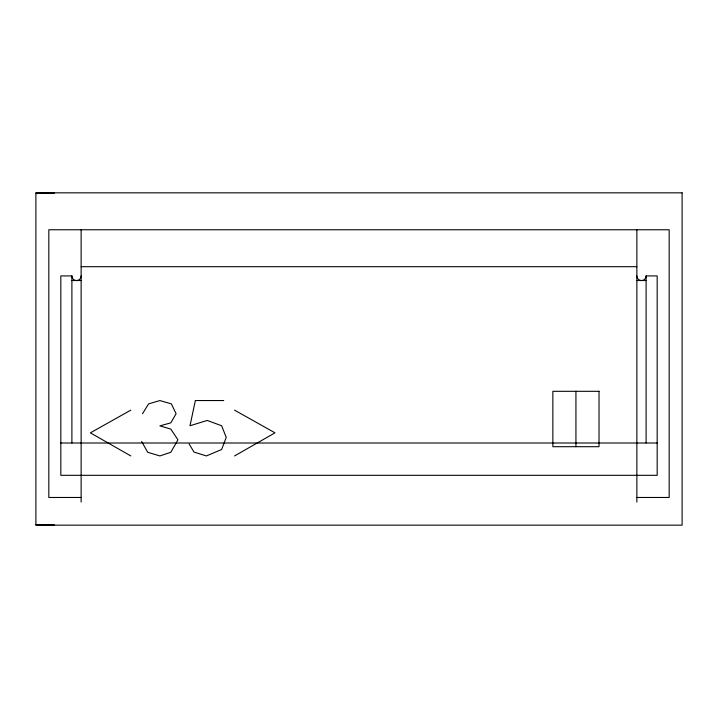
<?xml version="1.0" encoding="UTF-8"?>
<svg xmlns="http://www.w3.org/2000/svg" width="718" height="718" viewBox="0 0 718 718"><rect width="100%" height="100%" fill="white"/><g stroke="black" fill="none" stroke-linecap="round" stroke-linejoin="round"><path stroke-width="1.08" d="M142.514 413.712L148.599 403.893L159.89 400.563L171.387 403.893L176.098 413.712L170.812 422.857L159.89 425.873L170.812 429.104L177.938 439.811L170.812 452.286L159.89 455.93L147.72 452.286L141.643 441.498M234.562 455.93L274.994 432.846L234.562 410.149M130.802 410.149L90.369 432.846L130.802 455.93M35.9 193.16L54.362 193.16M81.134 266.683L636.866 266.683M81.134 275.918A4.613 4.613 0 0 1 76.521 280.532A4.613 4.613 0 0 1 71.899 275.918L60.824 275.918L60.824 475.316L657.176 475.316L657.176 275.918L646.101 275.918A4.613 4.613 0 0 1 641.479 280.532A4.613 4.613 0 0 1 636.866 275.918M71.899 280.532L81.134 280.532M636.866 280.532L646.101 280.532M223.72 400.545L195.359 400.545L190.001 425.756L207.233 420.443L221.62 425.756L226.242 437.406L221.62 449.513L206.389 455.93L193.995 452.08L189.166 444.011M60.824 443.006L657.176 443.006M81.134 497.475L48.824 497.475L48.824 229.76L669.176 229.76L669.176 497.475L636.866 497.475M35.9 524.84L54.362 524.84M646.101 275.918L646.101 443.006M636.866 229.76L636.866 502.088M575.935 391.31L575.935 446.695M81.134 229.76L81.134 502.088M71.899 275.918L71.899 443.006M682.1 192.837L35.9 192.837L35.9 525.163L682.1 525.163L682.1 192.837M599.018 391.31L552.86 391.31L552.86 446.695L599.018 446.695L599.018 391.31"/></g></svg>
